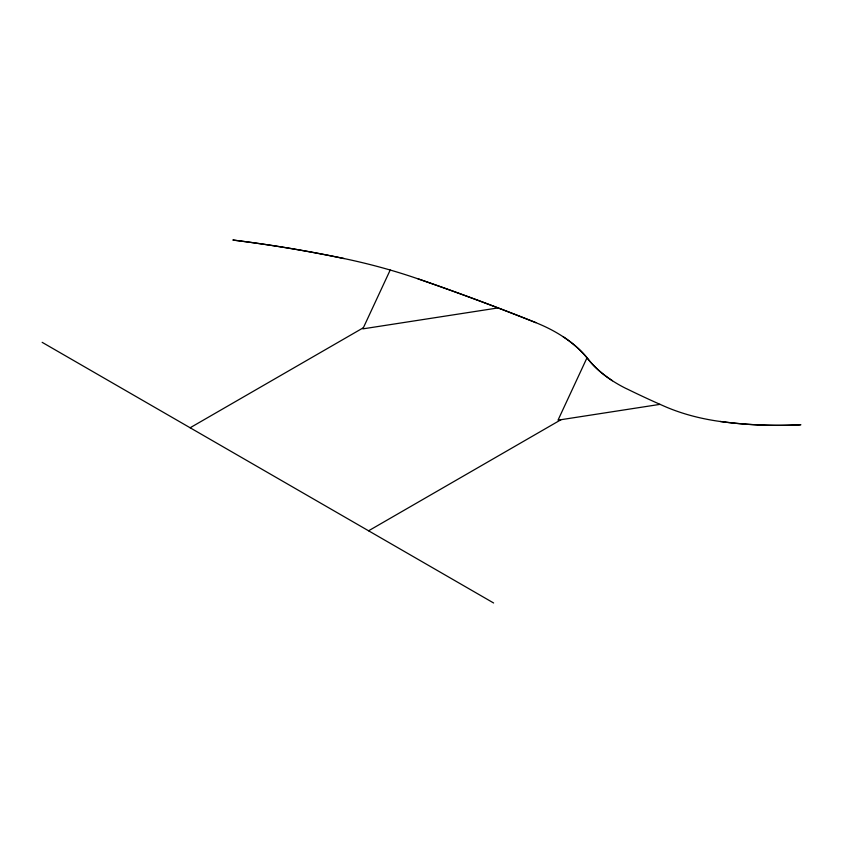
<?xml version="1.0" encoding="UTF-8"?>
<svg xmlns="http://www.w3.org/2000/svg" width="843" height="843" viewBox="0 0 843 843"><rect width="100%" height="100%" fill="white"/><g stroke="black" fill="none" stroke-linecap="round" stroke-linejoin="round"><path stroke-width="1.26" d="M720.322 421.5L720.333 421.458A252.004 145.491 0 0 0 800.839 424.735L800.85 424.788A252.089 145.544 0 0 1 720.322 421.5A149.601 86.376 0 0 1 664.094 406.147A855.15 493.713 0 0 1 626.56 388.697L626.507 388.728A144.248 83.278 0 0 1 612.366 380.73A148.421 85.691 0 0 1 587.75 358.739A158.537 91.529 0 0 0 563.145 336.757A148.062 85.48 0 0 0 535.737 322.627A2148.47 1240.411 0 0 0 418.054 278.864A428.613 247.452 0 0 0 344.039 258.548A855.097 493.682 0 0 0 232.816 240.013L232.794 240.055A855.013 493.64 0 0 1 344.039 258.548L344.06 258.506M390.214 270.013L362.848 328.875L498.097 307.916M587.013 357.78L558.013 420.162L659.974 404.366M418.054 278.864L418.086 278.833A2148.554 1240.453 0 0 1 535.79 322.595L535.737 322.627M190.128 427.77L363.365 327.748M368.581 530.795L561.016 419.698M612.366 380.73L612.429 380.709A148.336 85.638 0 0 1 587.824 358.728A158.621 91.581 0 0 0 563.198 336.736L563.145 336.757M42.15 342.332L493.619 602.987"/></g></svg>
